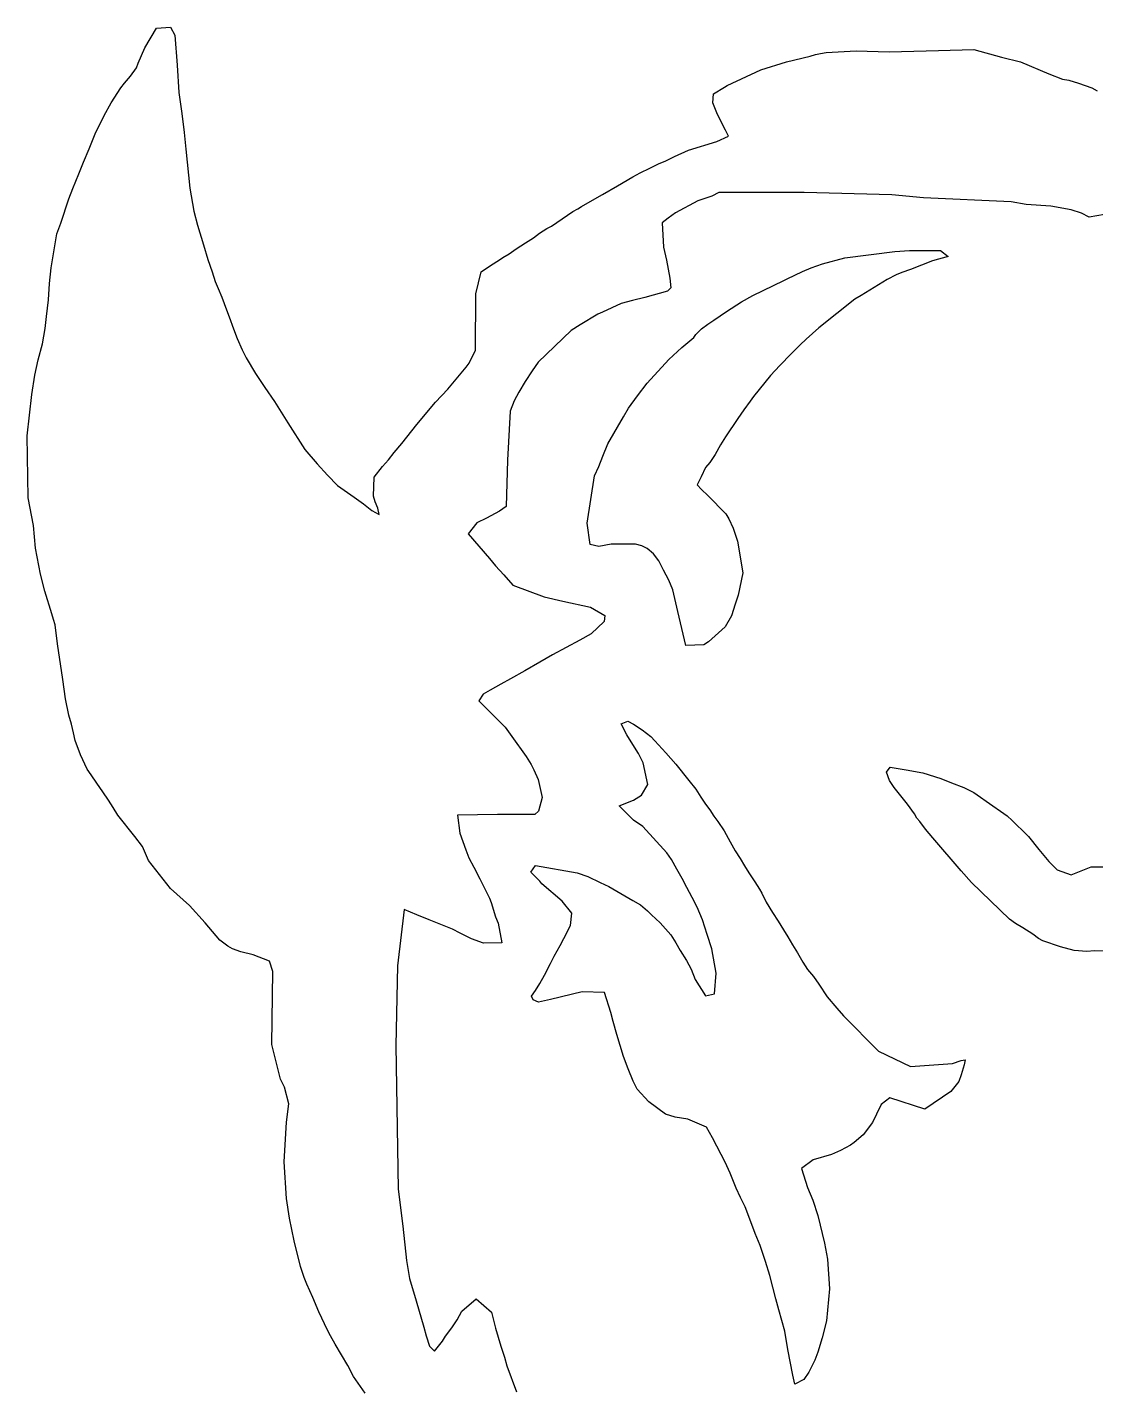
# Model space of a CAD drawing. Extents: x 29.4 to 54.6, y 6.6 to 32.
# Drawn here: x 29.39 to 42.01, y 15.86 to 31.95 of the extents above; entities that cross this region are included whole.
import ezdxf

# ---------------------------------------------------------------- set-up
doc = ezdxf.new("R2010")
doc.units = 0

msp = doc.modelspace()

# ---------------------------------------------------------------- linework, layer by layer
at = {"layer": 'Image'}
for p, q in [((30.773488, 31.70352), (30.911901, 31.934831)), ((30.911901, 31.934831), (31.077224, 31.946487)), ((31.077224, 31.946487), (31.129977, 31.85409)), ((30.697031, 31.520534), (30.773488, 31.70352)), ((31.129977, 31.85409), (31.157155, 31.497933)), ((38.055048, 31.443457), (38.357683, 31.53814)), ((38.357683, 31.53814), (38.640438, 31.603263)), ((38.640438, 31.603263), (38.701576, 31.622852)), ((38.701576, 31.622852), (38.762499, 31.635095)), ((38.762499, 31.635095), (38.829061, 31.647075)), ((38.829061, 31.647075), (39.180732, 31.66704)), ((39.180732, 31.66704), (39.572467, 31.654357)), ((39.572467, 31.654357), (40.155061, 31.670246)), ((40.155061, 31.670246), (40.57365, 31.683541)), ((40.57365, 31.683541), (40.898253, 31.592477)), ((40.898253, 31.592477), (41.12613, 31.539279)), ((41.12613, 31.539279), (41.458144, 31.394625)), ((30.605458, 31.369435), (30.676401, 31.466953)), ((30.676401, 31.466953), (30.697031, 31.520534)), ((31.157155, 31.497933), (31.177475, 31.174526)), ((37.656655, 31.257415), (38.055048, 31.443457)), ((41.458144, 31.394625), (41.62203, 31.333954)), ((30.378332, 31.05187), (30.493004, 31.232259)), ((30.493004, 31.232259), (30.534513, 31.283841)), ((30.534513, 31.283841), (30.605458, 31.369435)), ((37.494738, 31.161212), (37.626203, 31.238128)), ((37.626203, 31.238128), (37.656655, 31.257415)), ((41.62203, 31.333954), (41.695318, 31.322152)), ((41.695318, 31.322152), (41.808122, 31.287052)), ((41.808122, 31.287052), (41.968221, 31.229573)), ((41.968221, 31.229573), (42.028989, 31.195388)), ((31.177475, 31.174526), (31.213551, 30.925938)), ((37.486413, 31.052483), (37.494738, 31.161212)), ((30.189927, 30.686746), (30.292839, 30.902485)), ((30.292839, 30.902485), (30.378332, 31.05187)), ((31.213551, 30.925938), (31.238923, 30.701811)), ((37.53428, 30.93316), (37.486413, 31.052483)), ((37.587499, 30.828342), (37.53428, 30.93316)), ((37.639603, 30.730548), (37.587499, 30.828342)), ((30.116735, 30.51129), (30.189927, 30.686746)), ((31.238923, 30.701811), (31.260993, 30.505788)), ((37.201684, 30.494848), (37.537116, 30.59514)), ((37.537116, 30.59514), (37.671914, 30.658079)), ((37.671914, 30.658079), (37.639603, 30.730548)), ((30.052064, 30.352957), (30.116735, 30.51129)), ((31.260993, 30.505788), (31.308708, 30.045926)), ((36.926974, 30.362597), (37.033389, 30.417499)), ((37.033389, 30.417499), (37.201684, 30.494848)), ((29.996963, 30.213581), (30.052064, 30.352957)), ((36.628003, 30.225231), (36.742503, 30.27994)), ((36.742503, 30.27994), (36.856027, 30.335651)), ((36.856027, 30.335651), (36.926974, 30.362597)), ((29.923786, 30.040386), (29.996963, 30.213581)), ((36.361444, 30.073675), (36.542862, 30.17976)), ((36.542862, 30.17976), (36.628003, 30.225231)), ((29.878794, 29.919783), (29.923786, 30.040386)), ((31.308708, 30.045926), (31.355794, 29.773461)), ((36.038063, 29.886174), (36.183627, 29.970024)), ((36.183627, 29.970024), (36.361444, 30.073675)), ((37.476456, 29.951734), (37.310055, 29.894366)), ((37.558261, 29.992801), (37.476456, 29.951734)), ((38.566051, 29.993168), (37.558261, 29.992801)), ((39.603911, 29.966526), (38.566051, 29.993168)), ((39.976354, 29.932074), (39.603911, 29.966526)), ((41.014014, 29.883042), (39.976354, 29.932074)), ((29.781631, 29.629736), (29.878794, 29.919783)), ((31.355794, 29.773461), (31.395971, 29.609201)), ((35.580344, 29.597058), (35.835275, 29.770084)), ((35.835275, 29.770084), (35.893328, 29.800042)), ((35.893328, 29.800042), (35.934267, 29.829084)), ((35.934267, 29.829084), (36.038063, 29.886174)), ((37.310055, 29.894366), (37.048085, 29.753169)), ((41.191385, 29.85346), (41.014014, 29.883042)), ((41.482266, 29.831094), (41.191385, 29.85346)), ((41.723484, 29.78855), (41.482266, 29.831094)), ((41.844094, 29.750119), (41.723484, 29.78855)), ((29.733862, 29.506541), (29.781631, 29.629736)), ((31.395971, 29.609201), (31.467215, 29.376499)), ((36.95988, 29.690023), (36.891396, 29.635549)), ((36.891396, 29.635549), (36.903842, 29.349191)), ((37.048085, 29.753169), (36.95988, 29.690023)), ((41.935574, 29.703185), (41.844094, 29.750119)), ((42.207986, 29.750946), (41.935574, 29.703185)), ((29.670057, 29.102735), (29.733862, 29.506541)), ((35.272499, 29.400467), (35.367949, 29.458642)), ((35.367949, 29.458642), (35.438739, 29.513396)), ((35.438739, 29.513396), (35.526812, 29.568149)), ((35.526812, 29.568149), (35.580344, 29.597058)), ((31.467215, 29.376499), (31.52174, 29.203042)), ((35.079972, 29.270427), (35.162692, 29.328603)), ((35.162692, 29.328603), (35.272499, 29.400467)), ((36.903842, 29.349191), (36.941637, 29.191775)), ((39.047971, 29.220276), (39.638207, 29.294439)), ((39.638207, 29.294439), (39.814201, 29.30916)), ((39.814201, 29.30916), (40.179331, 29.309119)), ((40.179331, 29.309119), (40.268259, 29.235124)), ((31.52174, 29.203042), (31.570232, 29.057017)), ((34.751074, 29.054367), (34.860325, 29.129126)), ((34.860325, 29.129126), (34.967504, 29.197063)), ((34.967504, 29.197063), (35.007678, 29.225939)), ((35.007678, 29.225939), (35.079972, 29.270427)), ((36.941637, 29.191775), (36.978472, 28.980364)), ((38.64979, 29.103354), (38.783552, 29.151988)), ((38.783552, 29.151988), (39.047971, 29.220276)), ((40.085913, 29.184828), (39.82409, 29.084346)), ((40.268259, 29.235124), (40.085913, 29.184828)), ((29.649991, 28.917941), (29.670057, 29.102735)), ((31.570232, 29.057017), (31.605693, 28.941031)), ((34.685985, 28.794753), (34.751074, 29.054367)), ((36.978472, 28.980364), (36.99233, 28.864772)), ((38.326137, 28.951926), (38.365739, 28.971337)), ((38.365739, 28.971337), (38.546697, 29.061635)), ((38.546697, 29.061635), (38.64979, 29.103354)), ((39.550667, 28.96397), (39.240248, 28.775304)), ((39.653605, 29.020089), (39.550667, 28.96397)), ((39.723128, 29.047945), (39.653605, 29.020089)), ((39.82409, 29.084346), (39.723128, 29.047945)), ((29.635174, 28.724052), (29.649991, 28.917941)), ((31.605693, 28.941031), (31.641151, 28.857009)), ((31.641151, 28.857009), (31.68452, 28.75677)), ((36.952776, 28.826656), (36.686206, 28.75143)), ((36.99233, 28.864772), (36.952776, 28.826656)), ((37.9625, 28.776044), (38.326137, 28.951926)), ((29.613246, 28.529893), (29.635174, 28.724052)), ((31.68452, 28.75677), (31.74219, 28.608121)), ((34.682655, 28.130868), (34.685985, 28.794753)), ((36.403349, 28.681878), (36.184116, 28.580583)), ((36.537215, 28.716978), (36.403349, 28.681878)), ((36.686206, 28.75143), (36.537215, 28.716978)), ((37.650337, 28.588394), (37.827702, 28.700286)), ((37.827702, 28.700286), (37.9625, 28.776044)), ((39.167268, 28.733965), (38.739552, 28.39524)), ((39.240248, 28.775304), (39.167268, 28.733965)), ((29.597921, 28.38612), (29.613246, 28.529893)), ((31.74219, 28.608121), (31.783936, 28.491863)), ((31.783936, 28.491863), (31.811537, 28.411999)), ((36.128603, 28.555262), (35.919982, 28.431253)), ((36.184116, 28.580583), (36.128603, 28.555262)), ((37.429656, 28.43795), (37.500398, 28.486544)), ((37.500398, 28.486544), (37.650337, 28.588394)), ((29.564466, 28.203849), (29.597921, 28.38612)), ((31.811537, 28.411999), (31.86814, 28.267743)), ((35.813562, 28.361712), (35.42547, 27.986976)), ((35.919982, 28.431253), (35.813562, 28.361712)), ((37.288305, 28.315109), (37.355562, 28.381689)), ((37.355562, 28.381689), (37.429656, 28.43795)), ((38.739552, 28.39524), (38.590564, 28.260504)), ((29.513596, 28.01451), (29.564466, 28.203849)), ((31.86814, 28.267743), (31.924745, 28.133624)), ((36.9692, 28.02029), (37.123448, 28.160596)), ((37.123448, 28.160596), (37.262143, 28.281396)), ((37.262143, 28.281396), (37.288305, 28.315109)), ((38.521671, 28.192063), (38.415251, 28.085411)), ((38.590564, 28.260504), (38.521671, 28.192063)), ((29.475183, 27.833854), (29.513596, 28.01451)), ((31.924745, 28.133624), (31.974475, 28.041101)), ((31.974475, 28.041101), (32.082309, 27.853544)), ((34.60967, 27.97678), (34.682655, 28.130868)), ((36.713831, 27.739785), (36.9692, 28.02029)), ((38.415251, 28.085411), (38.279375, 27.948527)), ((32.082309, 27.853544), (32.19237, 27.688818)), ((34.356872, 27.670073), (34.572447, 27.927404)), ((34.572447, 27.927404), (34.60967, 27.97678)), ((35.351587, 27.884348), (35.270595, 27.761338)), ((35.42547, 27.986976), (35.351587, 27.884348)), ((38.279375, 27.948527), (38.169783, 27.829685)), ((29.439967, 27.607996), (29.475183, 27.833854)), ((32.19237, 27.688818), (32.308019, 27.522355)), ((35.270595, 27.761338), (35.194658, 27.634072)), ((36.596164, 27.591449), (36.713831, 27.739785)), ((38.169783, 27.829685), (37.96958, 27.582862)), ((29.385419, 27.117924), (29.439967, 27.607996)), ((32.308019, 27.522355), (32.465211, 27.273134)), ((34.210831, 27.514169), (34.356872, 27.670073)), ((35.141343, 27.530143), (35.091302, 27.408142)), ((35.194658, 27.634072), (35.141343, 27.530143)), ((36.491381, 27.443341), (36.596164, 27.591449)), ((37.928737, 27.525593), (37.854244, 27.423349)), ((37.96958, 27.582862), (37.928737, 27.525593)), ((33.989013, 27.249903), (34.210831, 27.514169)), ((35.091302, 27.408142), (35.061468, 26.830176)), ((36.431689, 27.341646), (36.491381, 27.443341)), ((37.854244, 27.423349), (37.782055, 27.320687)), ((32.465211, 27.273134), (32.667931, 26.95557)), ((33.812054, 27.028185), (33.989013, 27.249903)), ((36.245668, 27.022067), (36.431689, 27.341646)), ((37.782055, 27.320687), (37.637275, 27.107665)), ((29.398091, 26.38684), (29.385419, 27.117924)), ((37.637275, 27.107665), (37.580782, 27.012167)), ((32.667931, 26.95557), (32.81338, 26.786454)), ((33.655971, 26.835326), (33.723372, 26.922664)), ((33.723372, 26.922664), (33.812054, 27.028185)), ((36.13918, 26.755506), (36.187725, 26.877565)), ((36.187725, 26.877565), (36.245668, 27.022067)), ((37.517503, 26.897888), (37.451406, 26.802806)), ((37.580782, 27.012167), (37.517503, 26.897888)), ((32.81338, 26.786454), (32.932351, 26.653032)), ((33.484705, 26.629319), (33.58403, 26.754671)), ((33.58403, 26.754671), (33.655971, 26.835326)), ((35.061468, 26.830176), (35.046708, 26.281888)), ((36.090019, 26.643782), (36.13918, 26.755506)), ((37.40193, 26.742196), (37.351582, 26.633222)), ((37.451406, 26.802806), (37.40193, 26.742196)), ((32.932351, 26.653032), (33.053083, 26.529322)), ((33.478637, 26.406132), (33.484705, 26.629319)), ((36.002223, 26.084414), (36.090019, 26.643782)), ((37.351582, 26.633222), (37.301278, 26.538674)), ((33.053083, 26.529322), (33.249086, 26.39147)), ((33.249086, 26.39147), (33.358035, 26.313665)), ((33.499522, 26.337691), (33.478637, 26.406132)), ((37.301278, 26.538674), (37.355194, 26.482894)), ((37.355194, 26.482894), (37.430386, 26.414479)), ((37.430386, 26.414479), (37.643227, 26.195418)), ((29.458551, 26.057077), (29.398091, 26.38684)), ((33.358035, 26.313665), (33.456598, 26.235926)), ((33.456598, 26.235926), (33.544393, 26.187119)), ((33.528308, 26.262405), (33.499522, 26.337691)), ((33.544393, 26.187119), (33.528308, 26.262405)), ((35.046708, 26.281888), (34.965118, 26.225462)), ((34.698147, 26.091055), (34.59808, 25.960264)), ((34.811665, 26.143541), (34.698147, 26.091055)), ((34.965118, 26.225462), (34.811665, 26.143541)), ((36.039014, 25.83333), (36.002223, 26.084414)), ((37.643227, 26.195418), (37.678401, 26.138342)), ((37.678401, 26.138342), (37.729678, 26.027543)), ((29.484092, 25.790154), (29.458551, 26.057077)), ((34.59808, 25.960264), (34.847028, 25.668021)), ((37.729678, 26.027543), (37.779154, 25.872249)), ((29.540475, 25.482166), (29.484092, 25.790154)), ((36.139623, 25.810707), (36.039014, 25.83333)), ((36.284962, 25.839192), (36.139623, 25.810707)), ((36.574112, 25.838046), (36.284962, 25.839192)), ((36.649629, 25.817515), (36.574112, 25.838046)), ((36.7104, 25.785151), (36.649629, 25.817515)), ((36.787966, 25.724374), (36.7104, 25.785151)), ((37.779154, 25.872249), (37.84157, 25.500133)), ((34.847028, 25.668021), (34.919615, 25.582958)), ((36.848946, 25.638605), (36.787966, 25.724374)), ((36.907264, 25.529719), (36.848946, 25.638605)), ((29.592624, 25.283684), (29.540475, 25.482166)), ((34.919615, 25.582958), (35.018701, 25.473711)), ((35.018701, 25.473711), (35.12557, 25.353449)), ((36.966508, 25.411729), (36.907264, 25.529719)), ((37.84157, 25.500133), (37.786057, 25.235741)), ((29.676054, 25.014698), (29.592624, 25.283684)), ((35.12557, 25.353449), (35.494287, 25.214212)), ((37.016806, 25.29678), (36.966508, 25.411729)), ((37.074653, 25.043545), (37.016806, 25.29678)), ((35.494287, 25.214212), (35.714223, 25.165533)), ((35.714223, 25.165533), (36.044324, 25.09233)), ((37.751076, 25.127018), (37.707616, 24.990134)), ((37.786057, 25.235741), (37.751076, 25.127018)), ((29.697249, 24.947901), (29.676054, 25.014698)), ((29.714465, 24.882401), (29.697249, 24.947901)), ((36.044324, 25.09233), (36.211208, 24.995648)), ((36.211208, 24.995648), (36.205987, 24.924737)), ((37.1676, 24.6406), (37.074653, 25.043545)), ((37.707616, 24.990134), (37.633821, 24.860776)), ((29.741812, 24.660865), (29.714465, 24.882401)), ((36.205987, 24.924737), (36.04954, 24.777274)), ((37.633821, 24.860776), (37.438848, 24.681362)), ((29.804637, 24.236526), (29.741812, 24.660865)), ((35.917311, 24.704208), (35.593346, 24.527984)), ((36.04954, 24.777274), (35.917311, 24.704208)), ((37.167674, 24.640576), (37.1676, 24.6406)), ((37.382039, 24.647138), (37.167674, 24.640576)), ((37.438848, 24.681362), (37.382039, 24.647138)), ((35.593346, 24.527984), (35.444361, 24.441977)), ((35.266993, 24.338791), (35.096717, 24.244682)), ((35.444361, 24.441977), (35.266993, 24.338791)), ((29.837666, 24.010631), (29.804637, 24.236526)), ((34.983204, 24.18185), (34.855501, 24.11301)), ((35.096717, 24.244682), (34.983204, 24.18185)), ((29.878125, 23.81479), (29.837666, 24.010631)), ((34.772812, 24.065329), (34.722199, 23.985412)), ((34.722199, 23.985412), (35.034139, 23.675292)), ((34.855501, 24.11301), (34.772812, 24.065329)), ((29.910056, 23.710414), (29.878125, 23.81479)), ((29.931363, 23.608974), (29.910056, 23.710414)), ((35.034139, 23.675292), (35.11136, 23.565785)), ((36.404, 23.713853), (36.482303, 23.743749)), ((36.473444, 23.583608), (36.404, 23.713853)), ((36.482303, 23.743749), (36.550612, 23.709526)), ((36.550612, 23.709526), (36.652553, 23.644506)), ((29.952671, 23.516849), (29.931363, 23.608974)), ((30.014935, 23.348727), (29.952671, 23.516849)), ((35.11136, 23.565785), (35.283239, 23.326253)), ((36.543491, 23.469101), (36.473444, 23.583608)), ((36.652553, 23.644506), (36.756572, 23.564536)), ((36.756572, 23.564536), (36.802413, 23.514955)), ((36.802413, 23.514955), (36.931673, 23.37249)), ((30.094268, 23.180091), (30.014935, 23.348727)), ((36.608729, 23.362322), (36.543491, 23.469101)), ((36.665868, 23.254141), (36.608729, 23.362322)), ((36.931673, 23.37249), (37.052241, 23.237277)), ((30.139973, 23.111649), (30.094268, 23.180091)), ((35.283239, 23.326253), (35.341476, 23.235165)), ((35.341476, 23.235165), (35.373406, 23.170219)), ((36.721573, 22.997738), (36.665868, 23.254141)), ((37.052241, 23.237277), (37.203464, 23.04564)), ((39.542341, 23.14371), (39.58347, 23.200483)), ((39.58347, 23.200483), (39.77358, 23.169681)), ((30.208074, 23.011419), (30.139973, 23.111649)), ((30.279007, 22.908756), (30.208074, 23.011419)), ((35.373406, 23.170219), (35.423083, 23.054386)), ((35.423083, 23.054386), (35.472765, 22.843253)), ((37.203464, 23.04564), (37.288497, 22.943451)), ((39.577797, 23.046031), (39.542341, 23.14371)), ((39.633324, 22.961646), (39.577797, 23.046031)), ((39.77358, 23.169681), (39.968872, 23.13441)), ((39.968872, 23.13441), (40.18261, 23.066546)), ((40.18261, 23.066546), (40.309398, 23.018626)), ((40.309398, 23.018626), (40.455891, 22.961597)), ((30.346021, 22.812938), (30.279007, 22.908756)), ((36.550662, 22.811476), (36.646649, 22.870788)), ((36.646649, 22.870788), (36.721573, 22.997738)), ((37.288497, 22.943451), (37.345258, 22.847159)), ((39.790984, 22.765025), (39.633324, 22.961646)), ((40.455891, 22.961597), (40.573978, 22.901654)), ((40.573978, 22.901654), (40.650923, 22.848031)), ((30.399409, 22.723963), (30.346021, 22.812938)), ((30.456246, 22.634994), (30.399409, 22.723963)), ((35.472765, 22.843253), (35.429061, 22.684011)), ((36.380612, 22.745222), (36.550662, 22.811476)), ((36.550662, 22.573919), (36.380612, 22.745222)), ((37.345258, 22.847159), (37.402013, 22.763852)), ((37.402013, 22.763852), (37.451692, 22.696587)), ((37.451692, 22.696587), (37.501372, 22.624005)), ((39.869879, 22.652096), (39.790984, 22.765025)), ((40.650923, 22.848031), (40.719322, 22.798763)), ((40.719322, 22.798763), (40.967988, 22.625137)), ((30.658588, 22.381691), (30.456246, 22.634994)), ((34.943037, 22.641725), (34.468786, 22.633279)), ((34.468786, 22.633279), (34.499145, 22.421304)), ((35.385358, 22.641896), (34.943037, 22.641725)), ((35.429061, 22.684011), (35.385358, 22.641896)), ((36.659902, 22.501824), (36.550662, 22.573919)), ((37.501372, 22.624005), (37.548455, 22.56028)), ((37.548455, 22.56028), (37.622273, 22.450196)), ((39.900049, 22.600764), (39.869879, 22.652096)), ((39.935648, 22.558025), (39.900049, 22.600764)), ((40.003407, 22.471041), (39.935648, 22.558025)), ((40.967988, 22.625137), (41.024424, 22.572216)), ((41.024424, 22.572216), (41.082347, 22.517954)), ((30.747267, 22.265802), (30.658588, 22.381691)), ((34.499145, 22.421304), (34.568447, 22.226982)), ((36.942959, 22.189754), (36.659902, 22.501824)), ((37.622273, 22.450196), (37.69254, 22.320157)), ((40.087249, 22.366629), (40.003407, 22.471041)), ((40.42346, 21.977943), (40.087249, 22.366629)), ((41.082347, 22.517954), (41.149891, 22.454101)), ((41.149891, 22.454101), (41.219425, 22.381751)), ((41.219425, 22.381751), (41.342982, 22.230269)), ((30.820586, 22.097578), (30.747267, 22.265802)), ((34.568447, 22.226982), (34.605718, 22.130037)), ((37.69254, 22.320157), (37.753695, 22.213062)), ((37.753695, 22.213062), (37.812019, 22.124088)), ((41.342982, 22.230269), (41.458047, 22.086541)), ((31.079539, 21.768075), (30.820586, 22.097578)), ((34.605718, 22.130037), (34.665086, 22.019072)), ((36.998995, 22.108927), (36.942959, 22.189754)), ((37.063685, 21.995967), (36.998995, 22.108927)), ((37.812019, 22.124088), (37.861699, 22.036375)), ((41.458047, 22.086541), (41.558549, 21.98821)), ((34.665086, 22.019072), (34.733877, 21.883314)), ((34.733877, 21.883314), (34.848341, 21.65463)), ((35.336588, 21.960324), (35.39111, 22.038394)), ((35.394141, 21.904323), (35.336588, 21.960324)), ((35.39111, 22.038394), (35.8867, 21.952217)), ((35.443818, 21.853673), (35.394141, 21.904323)), ((35.8867, 21.952217), (36.011394, 21.90873)), ((36.011394, 21.90873), (36.158429, 21.838672)), ((37.124072, 21.887931), (37.063685, 21.995967)), ((37.18092, 21.779009), (37.124072, 21.887931)), ((37.861699, 22.036375), (37.913134, 21.952311)), ((37.913134, 21.952311), (37.983362, 21.845124)), ((40.54571, 21.837297), (40.42346, 21.977943)), ((41.558549, 21.98821), (41.721648, 21.930034)), ((41.721648, 21.930034), (41.959984, 22.023628)), ((41.959984, 22.023628), (42.132907, 22.02439)), ((31.304961, 21.565444), (31.079539, 21.768075)), ((35.46569, 21.823772), (35.443818, 21.853673)), ((35.706947, 21.61843), (35.46569, 21.823772)), ((36.158429, 21.838672), (36.258415, 21.793158)), ((36.258415, 21.793158), (36.543502, 21.628085)), ((37.242944, 21.659885), (37.18092, 21.779009)), ((37.983362, 21.845124), (38.040004, 21.759385)), ((38.040004, 21.759385), (38.068884, 21.711519)), ((40.99411, 21.406454), (40.54571, 21.837297)), ((31.48689, 21.360543), (31.304961, 21.565444)), ((34.848341, 21.65463), (34.867843, 21.603704)), ((34.867843, 21.603704), (34.919332, 21.433989)), ((35.820649, 21.47607), (35.706947, 21.61843)), ((36.543502, 21.628085), (36.632249, 21.573998)), ((36.632249, 21.573998), (36.716902, 21.504272)), ((37.301895, 21.547618), (37.242944, 21.659885)), ((38.068884, 21.711519), (38.120581, 21.607555)), ((38.120581, 21.607555), (38.193614, 21.485166)), ((33.839607, 21.519199), (33.76201, 20.855573)), ((33.989899, 21.457692), (33.839607, 21.519199)), ((34.136733, 21.396354), (33.989899, 21.457692)), ((34.919332, 21.433989), (34.951787, 21.359675)), ((35.805183, 21.332126), (35.820649, 21.47607)), ((36.716902, 21.504272), (36.765085, 21.4573)), ((36.765085, 21.4573), (36.864885, 21.361306)), ((37.3664, 21.397046), (37.301895, 21.547618)), ((38.193614, 21.485166), (38.259045, 21.382504)), ((41.066201, 21.355122), (40.99411, 21.406454)), ((31.661746, 21.15634), (31.48689, 21.360543)), ((34.273681, 21.34151), (34.136733, 21.396354)), ((34.410824, 21.286757), (34.273681, 21.34151)), ((34.500901, 21.241248), (34.410824, 21.286757)), ((34.635515, 21.174359), (34.500901, 21.241248)), ((34.951787, 21.359675), (34.996536, 21.125547)), ((35.727022, 21.176161), (35.805183, 21.332126)), ((36.864885, 21.361306), (36.99208, 21.218933)), ((37.422452, 21.225095), (37.3664, 21.397046)), ((38.259045, 21.382504), (38.323628, 21.279841)), ((38.323628, 21.279841), (38.374087, 21.197711)), ((41.153718, 21.301982), (41.066201, 21.355122)), ((41.268585, 21.228099), (41.153718, 21.301982)), ((31.754507, 21.088422), (31.661746, 21.15634)), ((31.810403, 21.053851), (31.754507, 21.088422)), ((34.777207, 21.124051), (34.635515, 21.174359)), ((34.996536, 21.125547), (34.777207, 21.124051)), ((35.614189, 20.968765), (35.685081, 21.093773)), ((35.685081, 21.093773), (35.727022, 21.176161)), ((36.99208, 21.218933), (37.051798, 21.124429)), ((37.051798, 21.124429), (37.102615, 21.037098)), ((37.477158, 21.054763), (37.422452, 21.225095)), ((38.374087, 21.197711), (38.430201, 21.101893)), ((38.430201, 21.101893), (38.488677, 21.006058)), ((41.338184, 21.178577), (41.268585, 21.228099)), ((41.38781, 21.149597), (41.338184, 21.178577)), ((41.595915, 21.080056), (41.38781, 21.149597)), ((41.75909, 21.034676), (41.595915, 21.080056)), ((31.908662, 21.019628), (31.810403, 21.053851)), ((32.055463, 20.985543), (31.908662, 21.019628)), ((32.249107, 20.910436), (32.055463, 20.985543)), ((35.571726, 20.883491), (35.614189, 20.968765)), ((37.102615, 21.037098), (37.175219, 20.916203)), ((37.527664, 20.765992), (37.477158, 21.054763)), ((38.488677, 21.006058), (38.550972, 20.897411)), ((41.759185, 21.034664), (41.75909, 21.034676)), ((41.907162, 21.02195), (41.759185, 21.034664)), ((41.999395, 21.032962), (41.907162, 21.02195)), ((42.13419, 21.027425), (41.999395, 21.032962)), ((32.286563, 20.788594), (32.249107, 20.910436)), ((32.27598, 19.924695), (32.286563, 20.788594)), ((33.76201, 20.855573), (33.739941, 19.911077)), ((35.499218, 20.74572), (35.571726, 20.883491)), ((37.175219, 20.916203), (37.232253, 20.814117)), ((37.232253, 20.814117), (37.281518, 20.692892)), ((37.510025, 20.523119), (37.527664, 20.765992)), ((38.550972, 20.897411), (38.60747, 20.811956)), ((38.60747, 20.811956), (38.67749, 20.728965)), ((35.394034, 20.562705), (35.44371, 20.644915)), ((35.44371, 20.644915), (35.499218, 20.74572)), ((37.281518, 20.692892), (37.401852, 20.49972)), ((38.67749, 20.728965), (38.740685, 20.636488)), ((38.740685, 20.636488), (38.841283, 20.488612)), ((35.344504, 20.497006), (35.394034, 20.562705)), ((35.365755, 20.451726), (35.344504, 20.497006)), ((35.426063, 20.423484), (35.365755, 20.451726)), ((35.57152, 20.456377), (35.426063, 20.423484)), ((35.945586, 20.548065), (35.57152, 20.456377)), ((36.208592, 20.539477), (35.945586, 20.548065)), ((36.280988, 20.303071), (36.208592, 20.539477)), ((37.401852, 20.49972), (37.510025, 20.523119)), ((38.841283, 20.488612), (38.954053, 20.354133)), ((36.311343, 20.197362), (36.280988, 20.303071)), ((38.954053, 20.354133), (39.032319, 20.265208)), ((36.353855, 20.041628), (36.311343, 20.197362)), ((39.032319, 20.265208), (39.447521, 19.847258)), ((36.431581, 19.780967), (36.353855, 20.041628)), ((32.379081, 19.516076), (32.27598, 19.924695)), ((33.739941, 19.911077), (33.768343, 18.213717)), ((39.447521, 19.847258), (39.826221, 19.666227)), ((36.488012, 19.637239), (36.431581, 19.780967)), ((36.54497, 19.491448), (36.488012, 19.637239)), ((39.826221, 19.666227), (40.319336, 19.699168)), ((40.319336, 19.699168), (40.423806, 19.735012)), ((40.459716, 19.684411), (40.422637, 19.564906)), ((40.423806, 19.735012), (40.47013, 19.743944)), ((40.47013, 19.743944), (40.459716, 19.684411)), ((32.425213, 19.419787), (32.379081, 19.516076)), ((36.593151, 19.39762), (36.54497, 19.491448)), ((40.395967, 19.485988), (40.303074, 19.367349)), ((40.422637, 19.564906), (40.395967, 19.485988)), ((32.476236, 19.223905), (32.425213, 19.419787)), ((36.732665, 19.24674), (36.593151, 19.39762)), ((40.303074, 19.367349), (39.993251, 19.161621)), ((32.451429, 19.008512), (32.476236, 19.223905)), ((36.927768, 19.102375), (36.732665, 19.24674)), ((39.479742, 19.215271), (39.423611, 19.102665)), ((39.58082, 19.293351), (39.479742, 19.215271)), ((39.993251, 19.161621), (39.58082, 19.293351)), ((32.421691, 18.538458), (32.451429, 19.008512)), ((37.044774, 19.067132), (36.927768, 19.102375)), ((37.193762, 19.044103), (37.044774, 19.067132)), ((37.414891, 18.945727), (37.193762, 19.044103)), ((39.37357, 19.003668), (39.265572, 18.857251)), ((39.423611, 19.102665), (39.37357, 19.003668)), ((37.485336, 18.8197), (37.414891, 18.945727)), ((39.265572, 18.857251), (39.160639, 18.768031)), ((37.535583, 18.721442), (37.485336, 18.8197)), ((37.585265, 18.625624), (37.535583, 18.721442)), ((38.998322, 18.672424), (38.891193, 18.623621)), ((39.114699, 18.735066), (38.998322, 18.672424)), ((39.160639, 18.768031), (39.114699, 18.735066)), ((32.448756, 18.103085), (32.421691, 18.538458)), ((37.634787, 18.535329), (37.585265, 18.625624)), ((37.692075, 18.40529), (37.634787, 18.535329)), ((38.673332, 18.562708), (38.53716, 18.458486)), ((38.891193, 18.623621), (38.673332, 18.562708)), ((37.764208, 18.227341), (37.692075, 18.40529)), ((38.53716, 18.458486), (38.609025, 18.233194)), ((33.768343, 18.213717), (33.823732, 17.77669)), ((37.816281, 18.115926), (37.764208, 18.227341)), ((38.609025, 18.233194), (38.672203, 18.085146)), ((32.486167, 17.871233), (32.448756, 18.103085)), ((37.870465, 18.006419), (37.816281, 18.115926)), ((38.672203, 18.085146), (38.728698, 17.905666)), ((32.538697, 17.60452), (32.486167, 17.871233)), ((37.938136, 17.830379), (37.870465, 18.006419)), ((38.728698, 17.905666), (38.807142, 17.577145)), ((33.823732, 17.77669), (33.86748, 17.370754)), ((37.987971, 17.691006), (37.938136, 17.830379)), ((32.615611, 17.299443), (32.538697, 17.60452)), ((38.046184, 17.547279), (37.987971, 17.691006)), ((38.1121, 17.358131), (38.046184, 17.547279)), ((38.807142, 17.577145), (38.843077, 17.387427)), ((38.843077, 17.387427), (38.865288, 17.038373)), ((32.657121, 17.172102), (32.615611, 17.299443)), ((33.86748, 17.370754), (33.902131, 17.157921)), ((38.160848, 17.193871), (38.1121, 17.358131)), ((32.691193, 17.09386), (32.657121, 17.172102)), ((32.762141, 16.93379), (32.691193, 17.09386)), ((33.902131, 17.157921), (33.982874, 16.894781)), ((38.232347, 16.920104), (38.160848, 17.193871)), ((32.833089, 16.765304), (32.762141, 16.93379)), ((34.523364, 16.773119), (34.689336, 16.920118)), ((34.689336, 16.920118), (34.870906, 16.763175)), ((38.267991, 16.790065), (38.232347, 16.920104)), ((38.865288, 17.038373), (38.830592, 16.660024)), ((32.932747, 16.550516), (32.833089, 16.765304)), ((33.982874, 16.894781), (34.074424, 16.584804)), ((34.468364, 16.67254), (34.523364, 16.773119)), ((34.870906, 16.763175), (34.919397, 16.572903)), ((38.338485, 16.536159), (38.267991, 16.790065)), ((34.074424, 16.584804), (34.102252, 16.483557)), ((34.328461, 16.47767), (34.402954, 16.576721)), ((34.402954, 16.576721), (34.468364, 16.67254)), ((38.830592, 16.660024), (38.778762, 16.457623)), ((32.968016, 16.482396), (32.932747, 16.550516)), ((33.023084, 16.383889), (32.968016, 16.482396)), ((34.102252, 16.483557), (34.140569, 16.358488)), ((34.197507, 16.300664), (34.2951, 16.417364)), ((34.2951, 16.417364), (34.328461, 16.47767)), ((34.919397, 16.572903), (34.982428, 16.358946)), ((38.375848, 16.321151), (38.338485, 16.536159)), ((38.778762, 16.457623), (38.728673, 16.290397)), ((33.172681, 16.129223), (33.023084, 16.383889)), ((34.140569, 16.358488), (34.197507, 16.300664)), ((34.982428, 16.358946), (35.024649, 16.229483)), ((38.433218, 16.016672), (38.375848, 16.321151)), ((38.728673, 16.290397), (38.693214, 16.194395)), ((33.242728, 16.002982), (33.172681, 16.129223)), ((35.024649, 16.229483), (35.052959, 16.126821)), ((35.052959, 16.126821), (35.167973, 15.818257)), ((38.693214, 16.194395), (38.624107, 16.053056)), ((33.38098, 15.803459), (33.242728, 16.002982)), ((38.45557, 15.909926), (38.433218, 16.016672)), ((38.564496, 15.964082), (38.455606, 15.909925)), ((38.624107, 16.053056), (38.564496, 15.964082)), ((38.455606, 15.909925), (38.45557, 15.909926))]:
    msp.add_line(p, q, dxfattribs=at)

doc.saveas('drawing.dxf')
